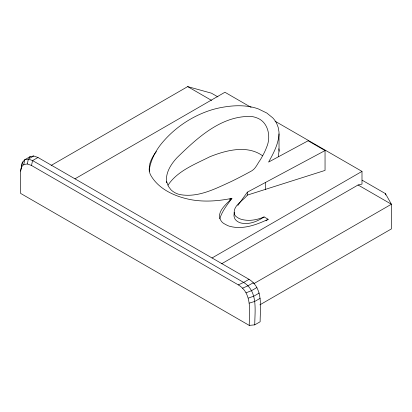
<?xml version="1.0" encoding="UTF-8"?>
<svg xmlns="http://www.w3.org/2000/svg" width="412" height="412" viewBox="0 0 412 412"><rect width="100%" height="100%" fill="white"/><g stroke="black" fill="none" stroke-linecap="round" stroke-linejoin="round"><path stroke-width="0.62" d="M219.756 218.829C222.094 211.15 227.233 204.718 231.935 198.352C218.525 201.061 204.63 202.143 191.086 199.717C175.291 196.709 158.265 189.268 150.349 174.544A46.103 26.62 0 0 1 149.154 169.183L149.85 163.693A81.571 47.097 0 0 1 154.727 153.784A83.595 58.288 -13.5 0 1 160.366 145.009C173.38 128.518 191.595 116.112 211.634 109.87A66.054 46.056 -13.5 0 1 222.238 107.336C231.626 105.647 241.339 105.039 250.764 106.832A48.642 33.913 -13.5 0 1 258.37 108.922L266.832 113.053L272.744 117.853A42.961 29.958 -13.5 0 1 276.735 123.559L278.208 127.421L279.001 132.01L279.042 151.178L278.224 156.539M279.032 133.915C278.424 144.097 273.491 153.362 268.588 162.081L308.099 140.791L325.047 150.576L325.047 170.413L247.355 195.113C242.859 201.041 231.961 205.995 234.593 214.678A13.493 7.792 0 0 0 236.22 216.635L238.584 218.211A13.416 7.746 0 0 0 241.514 219.369C249.023 221.465 257.062 219.962 264.097 216.923L268.181 219.277L265.972 220.863M149.206 171.294L149.85 166.788A84.656 59.029 -13.5 0 1 154.732 153.784A79.846 46.098 0 0 1 156.395 151.616M21.429 167.04L22.336 162.431L24.746 159.732L30.117 156.632L33.722 155.983L37.976 157.477L249.028 279.326C263.613 288.271 260.142 307.45 260.132 321.757L254.76 324.857L249.224 325.387L20.6 193.393L20.6 171.14L21.429 167.04L23.788 164.522L24.746 159.732L28.351 159.083L33.722 155.983M234.196 212.391L233.949 216.001L234.763 218.602A13.205 9.208 -13.5 0 0 236.076 220.327L236.658 220.853A14.42 10.058 -13.5 0 0 238.636 222.125A13.05 9.1 -13.5 0 0 241.097 223.031C249.224 224.87 257.448 221.404 264.097 216.923M20.6 171.14L22.336 162.431L23.263 161.895M23.788 164.522L27.321 163.966L28.351 159.083L32.599 160.582L243.652 282.431C258.242 291.377 254.77 310.55 254.76 324.857M249.224 325.387C249.384 311.652 252.407 293.334 238.337 284.888L31.487 165.464L32.599 160.582L37.976 157.477M168.055 185.112C177.644 170.743 195.123 164.208 209.94 156.709C226.09 150.272 247.009 144.71 262.465 155.674M237.822 205.459L247.355 192.162L325.047 150.576M29.216 157.642L30.117 156.632M21.661 166.664L21.491 168.029M51.114 165.459L187.681 86.613L211.433 93.174L217.958 96.938M74.963 178.834L224.921 92.257L251.109 107.377M212.036 257.974L361.993 171.397L361.993 184.107L358.074 184.988L221.512 263.834M249.028 279.326L243.652 282.431L238.337 284.888M253.277 282.74L247.9 285.846L242.503 288.204M253.72 283.719L391.4 204.228L385.478 193.655L362.143 180.183M256.882 287.55L251.505 290.656L246.036 292.834M259.287 293.025L253.916 296.13L248.395 298.082M260.132 298.334L254.76 301.435L249.224 303.134M259.854 304.859L391.4 228.912L391.4 204.228L358.074 184.988M268.181 219.277C256.552 224.787 243.327 229.705 230.344 226.466A17.582 10.151 0 0 1 227.573 225.549L223.737 223.474A18.411 10.63 0 0 1 221.563 221.512C214.817 212.793 226.492 204.053 231.935 198.352L229.335 199.315M27.321 163.966L31.487 165.464M275.072 121.21L361.993 171.397M187.681 86.613L211.562 100.399M166.695 181.641L168.364 186.306L170.877 189.675A25.333 17.665 -13.5 0 0 174.559 192.476L175.687 193.079A22.433 15.641 -13.5 0 0 179.318 194.443C197.621 198.146 215.074 188.845 231.276 181.501C238.26 178.102 245.13 174.482 251.933 170.738C255.826 168.384 257.515 163.564 260.214 160C262.748 155.834 265.055 151.508 266.734 146.919C271.271 136.532 268.176 121.555 256.362 117.698A22.104 15.414 -13.5 0 0 251.454 116.472C221.445 115.319 197.209 138.015 177.031 157.667C170.784 164.409 165.088 173.261 166.695 182.877M279.042 151.178L278.976 149.953A48.456 27.975 0 0 0 278.8 148.784M385.478 193.655L385.478 194.922M265.323 182.758L265.323 189.572M247.355 192.162L247.355 195.113"/></g></svg>
